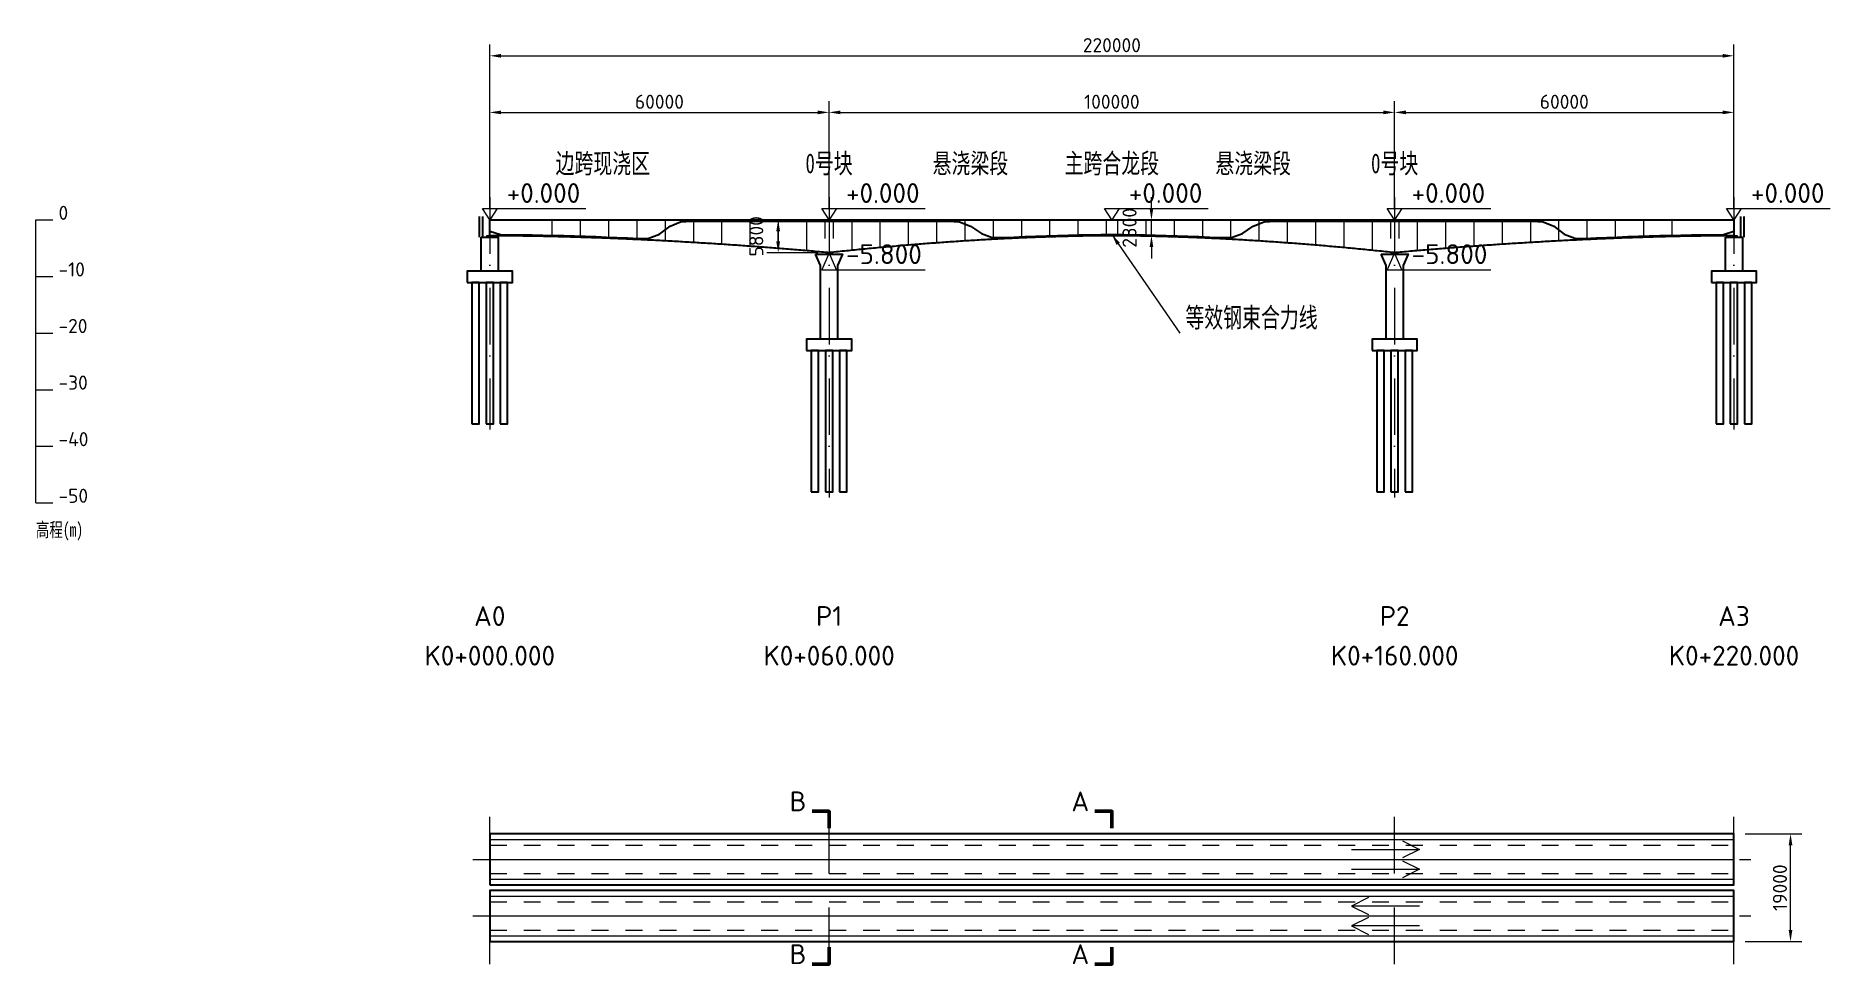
# Model space of a CAD drawing. Header units: millimetres. Extents: x 25000 to 342250, y 103493 to 267516.
import ezdxf
from ezdxf.enums import TextEntityAlignment as Align

# ---------------------------------------------------------------- set-up
doc = ezdxf.new("R2010")
doc.units = ezdxf.units.MM
doc.linetypes.add('B-CENTER', pattern=[16000, 10000, -2000, 0, -4000])
doc.linetypes.add('B-HIDDEN', pattern=[6000, 3000, -3000])
for name, color, linetype, lineweight in [('B-CENTER', 7, 'B-CENTER', 13), ('B-CUT', 7, 'Continuous', 50), ('B-DETAIL', 7, 'Continuous', 13), ('B-DIM', 7, 'Continuous', 13), ('B-HIDDEN', 7, 'B-HIDDEN', 13), ('B-OUTLINE', 7, 'Continuous', 25), ('B-PIER', 7, 'Continuous', 25), ('B-PRESTRESS', 7, 'Continuous', 25), ('B-TEXT', 7, 'Continuous', 13)]:
    doc.layers.add(name, color=color, linetype=linetype, lineweight=lineweight)
doc.styles.add('CN_FS', font='simfang.ttf', dxfattribs={"width": 0.7})
doc.styles.add('ISO_NUM', font='isocpeur.ttf')
doc.dimstyles.new('CN_MM_1000', dxfattribs={"dimscale": 1000, "dimtxt": 2.5, "dimasz": 2, "dimexe": 2, "dimexo": 2, "dimtad": 1, "dimdec": 0, "dimtxsty": 'ISO_NUM', "dimcen": 2.5, "dimazin": 3, "dimtfac": 1, "dimtmove": 1, "dimatfit": 3, "dimlwd": 13, "dimlwe": 13, "dimarcsym": 0})

msp = doc.modelspace()

# ---------------------------------------------------------------- linework, layer by layer
at = {"layer": 'B-CENTER'}
for p, q in [((105250, 239000), (105250, 197950)), ((165250, 239000), (165250, 185950)), ((265250, 239000), (265250, 185950)), ((325250, 239000), (325250, 197950)), ((105250, 103500), (105250, 130500)), ((165250, 103500), (165250, 130500)), ((265250, 103500), (265250, 130500)), ((325250, 103500), (325250, 130500)), ((102250, 122000), (328250, 122000)), ((102250, 112000), (328250, 112000))]:
    msp.add_line(p, q, dxfattribs=at)
at = {"layer": 'B-CUT'}
for points in [[(165250, 127500), (165250, 130500), (162250, 130500)], [(215250, 127500), (215250, 130500), (212250, 130500)], [(165250, 106500), (165250, 103500), (162250, 103500)], [(215250, 106500), (215250, 103500), (212250, 103500)]]:
    msp.add_lwpolyline(points, dxfattribs=at)
at = {"layer": 'B-DETAIL'}
for p, q in [((25000, 235000), (28000, 235000)), ((25000, 185000), (25000, 235000)), ((103950, 237000), (122250, 237000)), ((105250, 235100), (325250, 235100)), ((116250, 235000), (116250, 232058.4)), ((121250, 235000), (121250, 231922.1)), ((126250, 235000), (126250, 231746.6)), ((131250, 235000), (131250, 231534.1)), ((136250, 235000), (136250, 231286.1)), ((141250, 235000), (141250, 231003.8)), ((146250, 235000), (146250, 230688.3)), ((151250, 235000), (151250, 230340.4)), ((156250, 235000), (156250, 229960.9)), ((161250, 235000), (161250, 229550.4)), ((163950, 237000), (182250, 237000)), ((169250, 235000), (169250, 229618.1)), ((174250, 235000), (174250, 230101.1)), ((179250, 235000), (179250, 230539.2)), ((184250, 235000), (184250, 230931.1)), ((189250, 235000), (189250, 231275.5)), ((194250, 235000), (194250, 231570.5)), ((199250, 235000), (199250, 231814.2)), ((204250, 235000), (204250, 232003.4)), ((209250, 235000), (209250, 232134)), ((213950, 237000), (232250, 237000)), ((214250, 235000), (214250, 232197.4)), ((216250, 235000), (216250, 232197.4)), ((221250, 235000), (221250, 232134)), ((226250, 235000), (226250, 232003.4)), ((231250, 235000), (231250, 231814.2)), ((236250, 235000), (236250, 231570.5)), ((241250, 235000), (241250, 231275.5)), ((246250, 235000), (246250, 230931.1)), ((251250, 235000), (251250, 230539.2)), ((256250, 235000), (256250, 230101.1)), ((261250, 235000), (261250, 229618.1)), ((263950, 237000), (282250, 237000)), ((269250, 235000), (269250, 229550.4)), ((274250, 235000), (274250, 229960.9)), ((279250, 235000), (279250, 230340.4)), ((284250, 235000), (284250, 230688.3)), ((289250, 235000), (289250, 231003.8)), ((294250, 235000), (294250, 231286.1)), ((299250, 235000), (299250, 231534.1)), ((304250, 235000), (304250, 231746.6)), ((309250, 235000), (309250, 231922.1)), ((314250, 235000), (314250, 232058.4)), ((323950, 237000), (342250, 237000)), ((215250, 232406.8), (227250, 215000)), ((163950, 226200), (182250, 226200)), ((263950, 226200), (282250, 226200)), ((25000, 225000), (28000, 225000)), ((25000, 215000), (28000, 215000)), ((25000, 205000), (28000, 205000)), ((25000, 195000), (28000, 195000)), ((25000, 185000), (28000, 185000)), ((105250, 125500), (325250, 125500)), ((257650, 123750), (269650, 123750)), ((105250, 122000), (325250, 122000)), ((105250, 118500), (325250, 118500)), ((257650, 120250), (269650, 120250)), ((105250, 115500), (325250, 115500)), ((105250, 112000), (325250, 112000)), ((269650, 113750), (257650, 113750)), ((105250, 108500), (325250, 108500)), ((269650, 110250), (257650, 110250))]:
    msp.add_line(p, q, dxfattribs=at)
for points in [[(105250, 235000), (103950, 237000), (106550, 237000)], [(165250, 235000), (163950, 237000), (166550, 237000)], [(215250, 235000), (213950, 237000), (216550, 237000)], [(265250, 235000), (263950, 237000), (266550, 237000)], [(325250, 235000), (323950, 237000), (326550, 237000)], [(104650, 231950), (105850, 231950), (105850, 232200), (104650, 232200)], [(324650, 231950), (325850, 231950), (325850, 232200), (324650, 232200)], [(165250, 229200), (163950, 226200), (166550, 226200)], [(164650, 228950), (165850, 228950), (165850, 229200), (164650, 229200)], [(265250, 229200), (263950, 226200), (266550, 226200)], [(264650, 228950), (265850, 228950), (265850, 229200), (264650, 229200)]]:
    msp.add_lwpolyline(points, close=True, dxfattribs=at)
for points in [[(266650, 125250), (269650, 123750), (266650, 122250)], [(266650, 121750), (269650, 120250), (266650, 118750)], [(260650, 115250), (257650, 113750), (260650, 112250)], [(260650, 111750), (257650, 110250), (260650, 108750)]]:
    msp.add_lwpolyline(points, dxfattribs=at)
msp.add_solid([(215250, 232406.8), (216673.3, 230958.8), (216097, 230561.5)], dxfattribs=at)
at = {"layer": 'B-HIDDEN'}
for p, q in [((164500, 234700), (164500, 229967.2)), ((166000, 234700), (166000, 229980.5)), ((264500, 234700), (264500, 229980.5)), ((266000, 234700), (266000, 229967.2)), ((105250, 124500), (325250, 124500)), ((105250, 119500), (325250, 119500)), ((105250, 114500), (325250, 114500)), ((105250, 109500), (325250, 109500))]:
    msp.add_line(p, q, dxfattribs=at)
at = {"layer": 'B-OUTLINE'}
for points in [[(105250, 235000), (105616.7, 235000), (105983.3, 235000), (106350, 235000), (106716.7, 235000), (107083.3, 235000), (107450, 235000), (107816.7, 235000), (108183.3, 235000), (108550, 235000), (108916.7, 235000), (109283.3, 235000), (109650, 235000), (110016.7, 235000), (110383.3, 235000), (110750, 235000), (111116.7, 235000), (111483.3, 235000), (111850, 235000), (112216.7, 235000), (112583.3, 235000), (112950, 235000), (113316.7, 235000), (113683.3, 235000), (114050, 235000), (114416.7, 235000), (114783.3, 235000), (115150, 235000), (115516.7, 235000), (115883.3, 235000), (116250, 235000), (116616.7, 235000), (116983.3, 235000), (117350, 235000), (117716.7, 235000), (118083.3, 235000), (118450, 235000), (118816.7, 235000), (119183.3, 235000), (119550, 235000), (119916.7, 235000), (120283.3, 235000), (120650, 235000), (121016.7, 235000), (121383.3, 235000), (121750, 235000), (122116.7, 235000), (122483.3, 235000), (122850, 235000), (123216.7, 235000), (123583.3, 235000), (123950, 235000), (124316.7, 235000), (124683.3, 235000), (125050, 235000), (125416.7, 235000), (125783.3, 235000), (126150, 235000), (126516.7, 235000), (126883.3, 235000), (127250, 235000), (127616.7, 235000), (127983.3, 235000), (128350, 235000), (128716.7, 235000), (129083.3, 235000), (129450, 235000), (129816.7, 235000), (130183.3, 235000), (130550, 235000), (130916.7, 235000), (131283.3, 235000), (131650, 235000), (132016.7, 235000), (132383.3, 235000), (132750, 235000), (133116.7, 235000), (133483.3, 235000), (133850, 235000), (134216.7, 235000), (134583.3, 235000), (134950, 235000), (135316.7, 235000), (135683.3, 235000), (136050, 235000), (136416.7, 235000), (136783.3, 235000), (137150, 235000), (137516.7, 235000), (137883.3, 235000), (138250, 235000), (138616.7, 235000), (138983.3, 235000), (139350, 235000), (139716.7, 235000), (140083.3, 235000), (140450, 235000), (140816.7, 235000), (141183.3, 235000), (141550, 235000), (141916.7, 235000), (142283.3, 235000), (142650, 235000), (143016.7, 235000), (143383.3, 235000), (143750, 235000), (144116.7, 235000), (144483.3, 235000), (144850, 235000), (145216.7, 235000), (145583.3, 235000), (145950, 235000), (146316.7, 235000), (146683.3, 235000), (147050, 235000), (147416.7, 235000), (147783.3, 235000), (148150, 235000), (148516.7, 235000), (148883.3, 235000), (149250, 235000), (149616.7, 235000), (149983.3, 235000), (150350, 235000), (150716.7, 235000), (151083.3, 235000), (151450, 235000), (151816.7, 235000), (152183.3, 235000), (152550, 235000), (152916.7, 235000), (153283.3, 235000), (153650, 235000), (154016.7, 235000), (154383.3, 235000), (154750, 235000), (155116.7, 235000), (155483.3, 235000), (155850, 235000), (156216.7, 235000), (156583.3, 235000), (156950, 235000), (157316.7, 235000), (157683.3, 235000), (158050, 235000), (158416.7, 235000), (158783.3, 235000), (159150, 235000), (159516.7, 235000), (159883.3, 235000), (160250, 235000), (160616.7, 235000), (160983.3, 235000), (161350, 235000), (161716.7, 235000), (162083.3, 235000), (162450, 235000), (162816.7, 235000), (163183.3, 235000), (163550, 235000), (163916.7, 235000), (164283.3, 235000), (164650, 235000), (165016.7, 235000), (165250, 235000), (165383.3, 235000), (165750, 235000), (166116.7, 235000), (166483.3, 235000), (166850, 235000), (167216.7, 235000), (167583.3, 235000), (167950, 235000), (168316.7, 235000), (168683.3, 235000), (169050, 235000), (169416.7, 235000), (169783.3, 235000), (170150, 235000), (170516.7, 235000), (170883.3, 235000), (171250, 235000), (171616.7, 235000), (171983.3, 235000), (172350, 235000), (172716.7, 235000), (173083.3, 235000), (173450, 235000), (173816.7, 235000), (174183.3, 235000), (174550, 235000), (174916.7, 235000), (175283.3, 235000), (175650, 235000), (176016.7, 235000), (176383.3, 235000), (176750, 235000), (177116.7, 235000), (177483.3, 235000), (177850, 235000), (178216.7, 235000), (178583.3, 235000), (178950, 235000), (179316.7, 235000), (179683.3, 235000), (180050, 235000), (180416.7, 235000), (180783.3, 235000), (181150, 235000), (181516.7, 235000), (181883.3, 235000), (182250, 235000), (182616.7, 235000), (182983.3, 235000), (183350, 235000), (183716.7, 235000), (184083.3, 235000), (184450, 235000), (184816.7, 235000), (185183.3, 235000), (185550, 235000), (185916.7, 235000), (186283.3, 235000), (186650, 235000), (187016.7, 235000), (187383.3, 235000), (187750, 235000), (188116.7, 235000), (188483.3, 235000), (188850, 235000), (189216.7, 235000), (189583.3, 235000), (189950, 235000), (190316.7, 235000), (190683.3, 235000), (191050, 235000), (191416.7, 235000), (191783.3, 235000), (192150, 235000), (192516.7, 235000), (192883.3, 235000), (193250, 235000), (193616.7, 235000), (193983.3, 235000), (194350, 235000), (194716.7, 235000), (195083.3, 235000), (195450, 235000), (195816.7, 235000), (196183.3, 235000), (196550, 235000), (196916.7, 235000), (197283.3, 235000), (197650, 235000), (198016.7, 235000), (198383.3, 235000), (198750, 235000), (199116.7, 235000), (199483.3, 235000), (199850, 235000), (200216.7, 235000), (200583.3, 235000), (200950, 235000), (201316.7, 235000), (201683.3, 235000), (202050, 235000), (202416.7, 235000), (202783.3, 235000), (203150, 235000), (203516.7, 235000), (203883.3, 235000), (204250, 235000), (204616.7, 235000), (204983.3, 235000), (205350, 235000), (205716.7, 235000), (206083.3, 235000), (206450, 235000), (206816.7, 235000), (207183.3, 235000), (207550, 235000), (207916.7, 235000), (208283.3, 235000), (208650, 235000), (209016.7, 235000), (209383.3, 235000), (209750, 235000), (210116.7, 235000), (210483.3, 235000), (210850, 235000), (211216.7, 235000), (211583.3, 235000), (211950, 235000), (212316.7, 235000), (212683.3, 235000), (213050, 235000), (213416.7, 235000), (213783.3, 235000), (214150, 235000), (214516.7, 235000), (214883.3, 235000), (215250, 235000), (215616.7, 235000), (215983.3, 235000), (216350, 235000), (216716.7, 235000), (217083.3, 235000), (217450, 235000), (217816.7, 235000), (218183.3, 235000), (218550, 235000), (218916.7, 235000), (219283.3, 235000), (219650, 235000), (220016.7, 235000), (220383.3, 235000), (220750, 235000), (221116.7, 235000), (221483.3, 235000), (221850, 235000), (222216.7, 235000), (222583.3, 235000), (222950, 235000), (223316.7, 235000), (223683.3, 235000), (224050, 235000), (224416.7, 235000), (224783.3, 235000), (225150, 235000), (225516.7, 235000), (225883.3, 235000), (226250, 235000), (226616.7, 235000), (226983.3, 235000), (227350, 235000), (227716.7, 235000), (228083.3, 235000), (228450, 235000), (228816.7, 235000), (229183.3, 235000), (229550, 235000), (229916.7, 235000), (230283.3, 235000), (230650, 235000), (231016.7, 235000), (231383.3, 235000), (231750, 235000), (232116.7, 235000), (232483.3, 235000), (232850, 235000), (233216.7, 235000), (233583.3, 235000), (233950, 235000), (234316.7, 235000), (234683.3, 235000), (235050, 235000), (235416.7, 235000), (235783.3, 235000), (236150, 235000), (236516.7, 235000), (236883.3, 235000), (237250, 235000), (237616.7, 235000), (237983.3, 235000), (238350, 235000), (238716.7, 235000), (239083.3, 235000), (239450, 235000), (239816.7, 235000), (240183.3, 235000), (240550, 235000), (240916.7, 235000), (241283.3, 235000), (241650, 235000), (242016.7, 235000), (242383.3, 235000), (242750, 235000), (243116.7, 235000), (243483.3, 235000), (243850, 235000), (244216.7, 235000), (244583.3, 235000), (244950, 235000), (245316.7, 235000), (245683.3, 235000), (246050, 235000), (246416.7, 235000), (246783.3, 235000), (247150, 235000), (247516.7, 235000), (247883.3, 235000), (248250, 235000), (248616.7, 235000), (248983.3, 235000), (249350, 235000), (249716.7, 235000), (250083.3, 235000), (250450, 235000), (250816.7, 235000), (251183.3, 235000), (251550, 235000), (251916.7, 235000), (252283.3, 235000), (252650, 235000), (253016.7, 235000), (253383.3, 235000), (253750, 235000), (254116.7, 235000), (254483.3, 235000), (254850, 235000), (255216.7, 235000), (255583.3, 235000), (255950, 235000), (256316.7, 235000), (256683.3, 235000), (257050, 235000), (257416.7, 235000), (257783.3, 235000), (258150, 235000), (258516.7, 235000), (258883.3, 235000), (259250, 235000), (259616.7, 235000), (259983.3, 235000), (260350, 235000), (260716.7, 235000), (261083.3, 235000), (261450, 235000), (261816.7, 235000), (262183.3, 235000), (262550, 235000), (262916.7, 235000), (263283.3, 235000), (263650, 235000), (264016.7, 235000), (264383.3, 235000), (264750, 235000), (265116.7, 235000), (265250, 235000), (265483.3, 235000), (265850, 235000), (266216.7, 235000), (266583.3, 235000), (266950, 235000), (267316.7, 235000), (267683.3, 235000), (268050, 235000), (268416.7, 235000), (268783.3, 235000), (269150, 235000), (269516.7, 235000), (269883.3, 235000), (270250, 235000), (270616.7, 235000), (270983.3, 235000), (271350, 235000), (271716.7, 235000), (272083.3, 235000), (272450, 235000), (272816.7, 235000), (273183.3, 235000), (273550, 235000), (273916.7, 235000), (274283.3, 235000), (274650, 235000), (275016.7, 235000), (275383.3, 235000), (275750, 235000), (276116.7, 235000), (276483.3, 235000), (276850, 235000), (277216.7, 235000), (277583.3, 235000), (277950, 235000), (278316.7, 235000), (278683.3, 235000), (279050, 235000), (279416.7, 235000), (279783.3, 235000), (280150, 235000), (280516.7, 235000), (280883.3, 235000), (281250, 235000), (281616.7, 235000), (281983.3, 235000), (282350, 235000), (282716.7, 235000), (283083.3, 235000), (283450, 235000), (283816.7, 235000), (284183.3, 235000), (284550, 235000), (284916.7, 235000), (285283.3, 235000), (285650, 235000), (286016.7, 235000), (286383.3, 235000), (286750, 235000), (287116.7, 235000), (287483.3, 235000), (287850, 235000), (288216.7, 235000), (288583.3, 235000), (288950, 235000), (289316.7, 235000), (289683.3, 235000), (290050, 235000), (290416.7, 235000), (290783.3, 235000), (291150, 235000), (291516.7, 235000), (291883.3, 235000), (292250, 235000), (292616.7, 235000), (292983.3, 235000), (293350, 235000), (293716.7, 235000), (294083.3, 235000), (294450, 235000), (294816.7, 235000), (295183.3, 235000), (295550, 235000), (295916.7, 235000), (296283.3, 235000), (296650, 235000), (297016.7, 235000), (297383.3, 235000), (297750, 235000), (298116.7, 235000), (298483.3, 235000), (298850, 235000), (299216.7, 235000), (299583.3, 235000), (299950, 235000), (300316.7, 235000), (300683.3, 235000), (301050, 235000), (301416.7, 235000), (301783.3, 235000), (302150, 235000), (302516.7, 235000), (302883.3, 235000), (303250, 235000), (303616.7, 235000), (303983.3, 235000), (304350, 235000), (304716.7, 235000), (305083.3, 235000), (305450, 235000), (305816.7, 235000), (306183.3, 235000), (306550, 235000), (306916.7, 235000), (307283.3, 235000), (307650, 235000), (308016.7, 235000), (308383.3, 235000), (308750, 235000), (309116.7, 235000), (309483.3, 235000), (309850, 235000), (310216.7, 235000), (310583.3, 235000), (310950, 235000), (311316.7, 235000), (311683.3, 235000), (312050, 235000), (312416.7, 235000), (312783.3, 235000), (313150, 235000), (313516.7, 235000), (313883.3, 235000), (314250, 235000), (314616.7, 235000), (314983.3, 235000), (315350, 235000), (315716.7, 235000), (316083.3, 235000), (316450, 235000), (316816.7, 235000), (317183.3, 235000), (317550, 235000), (317916.7, 235000), (318283.3, 235000), (318650, 235000), (319016.7, 235000), (319383.3, 235000), (319750, 235000), (320116.7, 235000), (320483.3, 235000), (320850, 235000), (321216.7, 235000), (321583.3, 235000), (321950, 235000), (322316.7, 235000), (322683.3, 235000), (323050, 235000), (323416.7, 235000), (323783.3, 235000), (324150, 235000), (324516.7, 235000), (324883.3, 235000), (325250, 235000), (325250, 232200), (324883.3, 232199.7), (324516.7, 232198.9), (324150, 232197.8), (323783.3, 232196.2), (323416.7, 232194.4), (323050, 232192.2), (322683.3, 232189.7), (322316.7, 232186.9), (321950, 232183.8), (321583.3, 232180.4), (321216.7, 232176.7), (320850, 232172.8), (320483.3, 232168.6), (320116.7, 232164.1), (319750, 232159.3), (319383.3, 232154.3), (319016.7, 232149.1), (318650, 232143.6), (318283.3, 232137.8), (317916.7, 232131.8), (317550, 232125.5), (317183.3, 232119), (316816.7, 232112.2), (316450, 232105.3), (316083.3, 232098), (315716.7, 232090.6), (315350, 232082.9), (314983.3, 232075), (314616.7, 232066.8), (314250, 232058.4), (313883.3, 232049.8), (313516.7, 232041), (313150, 232031.9), (312783.3, 232022.7), (312416.7, 232013.2), (312050, 232003.4), (311683.3, 231993.5), (311316.7, 231983.4), (310950, 231973), (310583.3, 231962.4), (310216.7, 231951.6), (309850, 231940.6), (309483.3, 231929.4), (309116.7, 231917.9), (308750, 231906.3), (308383.3, 231894.4), (308016.7, 231882.4), (307650, 231870.1), (307283.3, 231857.6), (306916.7, 231845), (306550, 231832.1), (306183.3, 231819), (305816.7, 231805.7), (305450, 231792.2), (305083.3, 231778.5), (304716.7, 231764.6), (304350, 231750.5), (303983.3, 231736.2), (303616.7, 231721.7), (303250, 231707), (302883.3, 231692.2), (302516.7, 231677.1), (302150, 231661.8), (301783.3, 231646.3), (301416.7, 231630.6), (301050, 231614.8), (300683.3, 231598.7), (300316.7, 231582.5), (299950, 231566), (299583.3, 231549.4), (299216.7, 231532.6), (298850, 231515.6), (298483.3, 231498.4), (298116.7, 231481), (297750, 231463.4), (297383.3, 231445.6), (297016.7, 231427.6), (296650, 231409.5), (296283.3, 231391.2), (295916.7, 231372.6), (295550, 231353.9), (295183.3, 231335), (294816.7, 231315.9), (294450, 231296.7), (294083.3, 231277.2), (293716.7, 231257.6), (293350, 231237.8), (292983.3, 231217.8), (292616.7, 231197.6), (292250, 231177.2), (291883.3, 231156.7), (291516.7, 231136), (291150, 231115.1), (290783.3, 231094), (290416.7, 231072.7), (290050, 231051.2), (289683.3, 231029.6), (289316.7, 231007.8), (288950, 230985.8), (288583.3, 230963.7), (288216.7, 230941.3), (287850, 230918.8), (287483.3, 230896.1), (287116.7, 230873.2), (286750, 230850.2), (286383.3, 230826.9), (286016.7, 230803.5), (285650, 230780), (285283.3, 230756.2), (284916.7, 230732.3), (284550, 230708.2), (284183.3, 230683.9), (283816.7, 230659.4), (283450, 230634.8), (283083.3, 230610), (282716.7, 230585), (282350, 230559.9), (281983.3, 230534.6), (281616.7, 230509.1), (281250, 230483.4), (280883.3, 230457.6), (280516.7, 230431.6), (280150, 230405.4), (279783.3, 230379.1), (279416.7, 230352.5), (279050, 230325.8), (278683.3, 230299), (278316.7, 230272), (277950, 230244.8), (277583.3, 230217.4), (277216.7, 230189.9), (276850, 230162.2), (276483.3, 230134.3), (276116.7, 230106.2), (275750, 230078), (275383.3, 230049.7), (275016.7, 230021.1), (274650, 229992.4), (274283.3, 229963.5), (273916.7, 229934.5), (273550, 229905.3), (273183.3, 229875.9), (272816.7, 229846.3), (272450, 229816.6), (272083.3, 229786.8), (271716.7, 229756.7), (271350, 229726.5), (270983.3, 229696.1), (270616.7, 229665.6), (270250, 229634.9), (269883.3, 229604.1), (269516.7, 229573), (269150, 229541.8), (268783.3, 229510.5), (268416.7, 229479), (268050, 229447.3), (267683.3, 229415.4), (267316.7, 229383.4), (266950, 229351.3), (266583.3, 229318.9), (266216.7, 229286.4), (265850, 229253.8), (265483.3, 229221), (265250, 229200), (265116.7, 229214.4), (264750, 229253.8), (264383.3, 229293), (264016.7, 229331.9), (263650, 229370.6), (263283.3, 229409), (262916.7, 229447.3), (262550, 229485.3), (262183.3, 229523), (261816.7, 229560.6), (261450, 229597.9), (261083.3, 229634.9), (260716.7, 229671.7), (260350, 229708.3), (259983.3, 229744.7), (259616.7, 229780.8), (259250, 229816.6), (258883.3, 229852.3), (258516.7, 229887.7), (258150, 229922.8), (257783.3, 229957.7), (257416.7, 229992.4), (257050, 230026.8), (256683.3, 230061), (256316.7, 230095), (255950, 230128.7), (255583.3, 230162.2), (255216.7, 230195.4), (254850, 230228.4), (254483.3, 230261.1), (254116.7, 230293.6), (253750, 230325.8), (253383.3, 230357.9), (253016.7, 230389.6), (252650, 230421.1), (252283.3, 230452.4), (251916.7, 230483.4), (251550, 230514.2), (251183.3, 230544.7), (250816.7, 230575), (250450, 230605), (250083.3, 230634.8), (249716.7, 230664.3), (249350, 230693.6), (248983.3, 230722.7), (248616.7, 230751.4), (248250, 230780), (247883.3, 230808.2), (247516.7, 230836.3), (247150, 230864), (246783.3, 230891.5), (246416.7, 230918.8), (246050, 230945.8), (245683.3, 230972.5), (245316.7, 230999), (244950, 231025.3), (244583.3, 231051.2), (244216.7, 231077), (243850, 231102.4), (243483.3, 231127.6), (243116.7, 231152.6), (242750, 231177.2), (242383.3, 231201.7), (242016.7, 231225.8), (241650, 231249.7), (241283.3, 231273.3), (240916.7, 231296.7), (240550, 231319.8), (240183.3, 231342.6), (239816.7, 231365.2), (239450, 231387.5), (239083.3, 231409.5), (238716.7, 231431.2), (238350, 231452.7), (237983.3, 231473.9), (237616.7, 231494.9), (237250, 231515.6), (236883.3, 231536), (236516.7, 231556.1), (236150, 231575.9), (235783.3, 231595.5), (235416.7, 231614.8), (235050, 231633.8), (234683.3, 231652.5), (234316.7, 231671), (233950, 231689.2), (233583.3, 231707), (233216.7, 231724.6), (232850, 231742), (232483.3, 231759), (232116.7, 231775.7), (231750, 231792.2), (231383.3, 231808.4), (231016.7, 231824.2), (230650, 231839.8), (230283.3, 231855.1), (229916.7, 231870.1), (229550, 231884.8), (229183.3, 231899.2), (228816.7, 231913.3), (228450, 231927.1), (228083.3, 231940.6), (227716.7, 231953.8), (227350, 231966.7), (226983.3, 231979.2), (226616.7, 231991.5), (226250, 232003.4), (225883.3, 232015.1), (225516.7, 232026.4), (225150, 232037.4), (224783.3, 232048.1), (224416.7, 232058.4), (224050, 232068.5), (223683.3, 232078.2), (223316.7, 232087.5), (222950, 232096.6), (222583.3, 232105.3), (222216.7, 232113.6), (221850, 232121.6), (221483.3, 232129.3), (221116.7, 232136.6), (220750, 232143.6), (220383.3, 232150.1), (220016.7, 232156.4), (219650, 232162.2), (219283.3, 232167.7), (218916.7, 232172.8), (218550, 232177.5), (218183.3, 232181.8), (217816.7, 232185.7), (217450, 232189.2), (217083.3, 232192.2), (216716.7, 232194.8), (216350, 232196.9), (215983.3, 232198.5), (215616.7, 232199.6), (215250, 232200), (214883.3, 232199.6), (214516.7, 232198.5), (214150, 232196.9), (213783.3, 232194.8), (213416.7, 232192.2), (213050, 232189.2), (212683.3, 232185.7), (212316.7, 232181.8), (211950, 232177.5), (211583.3, 232172.8), (211216.7, 232167.7), (210850, 232162.2), (210483.3, 232156.4), (210116.7, 232150.1), (209750, 232143.6), (209383.3, 232136.6), (209016.7, 232129.3), (208650, 232121.6), (208283.3, 232113.6), (207916.7, 232105.3), (207550, 232096.6), (207183.3, 232087.5), (206816.7, 232078.2), (206450, 232068.5), (206083.3, 232058.4), (205716.7, 232048.1), (205350, 232037.4), (204983.3, 232026.4), (204616.7, 232015.1), (204250, 232003.4), (203883.3, 231991.5), (203516.7, 231979.2), (203150, 231966.7), (202783.3, 231953.8), (202416.7, 231940.6), (202050, 231927.1), (201683.3, 231913.3), (201316.7, 231899.2), (200950, 231884.8), (200583.3, 231870.1), (200216.7, 231855.1), (199850, 231839.8), (199483.3, 231824.2), (199116.7, 231808.4), (198750, 231792.2), (198383.3, 231775.7), (198016.7, 231759), (197650, 231742), (197283.3, 231724.6), (196916.7, 231707), (196550, 231689.2), (196183.3, 231671), (195816.7, 231652.5), (195450, 231633.8), (195083.3, 231614.8), (194716.7, 231595.5), (194350, 231575.9), (193983.3, 231556.1), (193616.7, 231536), (193250, 231515.6), (192883.3, 231494.9), (192516.7, 231473.9), (192150, 231452.7), (191783.3, 231431.2), (191416.7, 231409.5), (191050, 231387.5), (190683.3, 231365.2), (190316.7, 231342.6), (189950, 231319.8), (189583.3, 231296.7), (189216.7, 231273.3), (188850, 231249.7), (188483.3, 231225.8), (188116.7, 231201.7), (187750, 231177.2), (187383.3, 231152.6), (187016.7, 231127.6), (186650, 231102.4), (186283.3, 231077), (185916.7, 231051.2), (185550, 231025.3), (185183.3, 230999), (184816.7, 230972.5), (184450, 230945.8), (184083.3, 230918.8), (183716.7, 230891.5), (183350, 230864), (182983.3, 230836.3), (182616.7, 230808.2), (182250, 230780), (181883.3, 230751.4), (181516.7, 230722.7), (181150, 230693.6), (180783.3, 230664.3), (180416.7, 230634.8), (180050, 230605), (179683.3, 230575), (179316.7, 230544.7), (178950, 230514.2), (178583.3, 230483.4), (178216.7, 230452.4), (177850, 230421.1), (177483.3, 230389.6), (177116.7, 230357.9), (176750, 230325.8), (176383.3, 230293.6), (176016.7, 230261.1), (175650, 230228.4), (175283.3, 230195.4), (174916.7, 230162.2), (174550, 230128.7), (174183.3, 230095), (173816.7, 230061), (173450, 230026.8), (173083.3, 229992.4), (172716.7, 229957.7), (172350, 229922.8), (171983.3, 229887.7), (171616.7, 229852.3), (171250, 229816.6), (170883.3, 229780.8), (170516.7, 229744.7), (170150, 229708.3), (169783.3, 229671.7), (169416.7, 229634.9), (169050, 229597.9), (168683.3, 229560.6), (168316.7, 229523), (167950, 229485.3), (167583.3, 229447.3), (167216.7, 229409), (166850, 229370.6), (166483.3, 229331.9), (166116.7, 229293), (165750, 229253.8), (165383.3, 229214.4), (165250, 229200), (165016.7, 229221), (164650, 229253.8), (164283.3, 229286.4), (163916.7, 229318.9), (163550, 229351.3), (163183.3, 229383.4), (162816.7, 229415.4), (162450, 229447.3), (162083.3, 229479), (161716.7, 229510.5), (161350, 229541.8), (160983.3, 229573), (160616.7, 229604.1), (160250, 229634.9), (159883.3, 229665.6), (159516.7, 229696.1), (159150, 229726.5), (158783.3, 229756.7), (158416.7, 229786.8), (158050, 229816.6), (157683.3, 229846.3), (157316.7, 229875.9), (156950, 229905.3), (156583.3, 229934.5), (156216.7, 229963.5), (155850, 229992.4), (155483.3, 230021.1), (155116.7, 230049.7), (154750, 230078), (154383.3, 230106.2), (154016.7, 230134.3), (153650, 230162.2), (153283.3, 230189.9), (152916.7, 230217.4), (152550, 230244.8), (152183.3, 230272), (151816.7, 230299), (151450, 230325.8), (151083.3, 230352.5), (150716.7, 230379.1), (150350, 230405.4), (149983.3, 230431.6), (149616.7, 230457.6), (149250, 230483.4), (148883.3, 230509.1), (148516.7, 230534.6), (148150, 230559.9), (147783.3, 230585), (147416.7, 230610), (147050, 230634.8), (146683.3, 230659.4), (146316.7, 230683.9), (145950, 230708.2), (145583.3, 230732.3), (145216.7, 230756.2), (144850, 230780), (144483.3, 230803.5), (144116.7, 230826.9), (143750, 230850.2), (143383.3, 230873.2), (143016.7, 230896.1), (142650, 230918.8), (142283.3, 230941.3), (141916.7, 230963.7), (141550, 230985.8), (141183.3, 231007.8), (140816.7, 231029.6), (140450, 231051.2), (140083.3, 231072.7), (139716.7, 231094), (139350, 231115.1), (138983.3, 231136), (138616.7, 231156.7), (138250, 231177.2), (137883.3, 231197.6), (137516.7, 231217.8), (137150, 231237.8), (136783.3, 231257.6), (136416.7, 231277.2), (136050, 231296.7), (135683.3, 231315.9), (135316.7, 231335), (134950, 231353.9), (134583.3, 231372.6), (134216.7, 231391.2), (133850, 231409.5), (133483.3, 231427.6), (133116.7, 231445.6), (132750, 231463.4), (132383.3, 231481), (132016.7, 231498.4), (131650, 231515.6), (131283.3, 231532.6), (130916.7, 231549.4), (130550, 231566), (130183.3, 231582.5), (129816.7, 231598.7), (129450, 231614.8), (129083.3, 231630.6), (128716.7, 231646.3), (128350, 231661.8), (127983.3, 231677.1), (127616.7, 231692.2), (127250, 231707), (126883.3, 231721.7), (126516.7, 231736.2), (126150, 231750.5), (125783.3, 231764.6), (125416.7, 231778.5), (125050, 231792.2), (124683.3, 231805.7), (124316.7, 231819), (123950, 231832.1), (123583.3, 231845), (123216.7, 231857.6), (122850, 231870.1), (122483.3, 231882.4), (122116.7, 231894.4), (121750, 231906.3), (121383.3, 231917.9), (121016.7, 231929.4), (120650, 231940.6), (120283.3, 231951.6), (119916.7, 231962.4), (119550, 231973), (119183.3, 231983.4), (118816.7, 231993.5), (118450, 232003.4), (118083.3, 232013.2), (117716.7, 232022.7), (117350, 232031.9), (116983.3, 232041), (116616.7, 232049.8), (116250, 232058.4), (115883.3, 232066.8), (115516.7, 232075), (115150, 232082.9), (114783.3, 232090.6), (114416.7, 232098), (114050, 232105.3), (113683.3, 232112.2), (113316.7, 232119), (112950, 232125.5), (112583.3, 232131.8), (112216.7, 232137.8), (111850, 232143.6), (111483.3, 232149.1), (111116.7, 232154.3), (110750, 232159.3), (110383.3, 232164.1), (110016.7, 232168.6), (109650, 232172.8), (109283.3, 232176.7), (108916.7, 232180.4), (108550, 232183.8), (108183.3, 232186.9), (107816.7, 232189.7), (107450, 232192.2), (107083.3, 232194.4), (106716.7, 232196.2), (106350, 232197.8), (105983.3, 232198.9), (105616.7, 232199.7), (105250, 232200)], [(105250, 117500), (325250, 117500), (325250, 126500), (105250, 126500)], [(105250, 107500), (325250, 107500), (325250, 116500), (105250, 116500)]]:
    msp.add_lwpolyline(points, close=True, dxfattribs=at)
at = {"layer": 'B-PIER'}
for p, q in [((103450, 231950), (103450, 235600)), ((104050, 231950), (104050, 235600)), ((326450, 231950), (326450, 235600)), ((327050, 231950), (327050, 235600))]:
    msp.add_line(p, q, dxfattribs=at)
for points in [[(103750, 231950), (106750, 231950), (106750, 225950), (103750, 225950)], [(323750, 231950), (326750, 231950), (326750, 225950), (323750, 225950)], [(162850, 228950), (167650, 228950), (166750, 226950), (166750, 213950), (163750, 213950), (163750, 226950)], [(262850, 228950), (267650, 228950), (266750, 226950), (266750, 213950), (263750, 213950), (263750, 226950)], [(101250, 223950), (109250, 223950), (109250, 225950), (101250, 225950)], [(321250, 223950), (329250, 223950), (329250, 225950), (321250, 225950)], [(102100, 198950), (103400, 198950), (103400, 223950), (102100, 223950)], [(104600, 198950), (105900, 198950), (105900, 223950), (104600, 223950)], [(107100, 198950), (108400, 198950), (108400, 223950), (107100, 223950)], [(322100, 198950), (323400, 198950), (323400, 223950), (322100, 223950)], [(324600, 198950), (325900, 198950), (325900, 223950), (324600, 223950)], [(327100, 198950), (328400, 198950), (328400, 223950), (327100, 223950)], [(161250, 211950), (169250, 211950), (169250, 213950), (161250, 213950)], [(261250, 211950), (269250, 211950), (269250, 213950), (261250, 213950)], [(162100, 186950), (163400, 186950), (163400, 211950), (162100, 211950)], [(164600, 186950), (165900, 186950), (165900, 211950), (164600, 211950)], [(167100, 186950), (168400, 186950), (168400, 211950), (167100, 211950)], [(262100, 186950), (263400, 186950), (263400, 211950), (262100, 211950)], [(264600, 186950), (265900, 186950), (265900, 211950), (264600, 211950)], [(267100, 186950), (268400, 186950), (268400, 211950), (267100, 211950)]]:
    msp.add_lwpolyline(points, close=True, dxfattribs=at)
at = {"layer": 'B-PRESTRESS'}
msp.add_lwpolyline([(105250, 232995.1), (107125, 232402.3), (109000, 232388.1), (110875, 232366.5), (112750, 232338.1), (114625, 232303.4), (116500, 232262.5), (118375, 232215.9), (120250, 232163.5), (122125, 232105.6), (124000, 232042.4), (125875, 231973.8), (127750, 231900.1), (129625, 231821.2), (131500, 231737.4), (133375, 231781.9), (135250, 232492.2), (137125, 233888.9), (139000, 234660.5), (140875, 234788.7), (142750, 234787.4), (144625, 234786), (146500, 234784.6), (148375, 234783.1), (150250, 234781.6), (152125, 234780), (154000, 234778.4), (155875, 234776.7), (157750, 234775), (159625, 234773.2), (161500, 234771.4), (163375, 234761.2), (165250, 234701), (167173.1, 234762), (169096.2, 234772.7), (171019.2, 234774.9), (172942.3, 234777.1), (174865.4, 234779.1), (176788.5, 234781.1), (178711.5, 234783.1), (180634.6, 234784.9), (182557.7, 234786.7), (184480.8, 234788.4), (186403.8, 234790), (188326.9, 234666.6), (190250, 233922.9), (192173.1, 232579.9), (194096.2, 231905.7), (196019.2, 231875.9), (197942.3, 231967.9), (199865.4, 232052), (201788.5, 232128.1), (203711.5, 232195.9), (205634.6, 232255.2), (207557.7, 232305.7), (209480.8, 232346.9), (211403.8, 232378.3), (213326.9, 232398.9), (215250, 232406.8), (217173.1, 232398.9), (219096.2, 232378.3), (221019.2, 232346.9), (222942.3, 232305.7), (224865.4, 232255.2), (226788.5, 232195.9), (228711.5, 232128.1), (230634.6, 232052), (232557.7, 231967.9), (234480.8, 231875.9), (236403.8, 231905.7), (238326.9, 232579.9), (240250, 233922.9), (242173.1, 234666.6), (244096.2, 234790), (246019.2, 234788.4), (247942.3, 234786.7), (249865.4, 234784.9), (251788.5, 234783.1), (253711.5, 234781.1), (255634.6, 234779.1), (257557.7, 234777.1), (259480.8, 234774.9), (261403.8, 234772.7), (263326.9, 234762), (265250, 234701), (267125, 234761.2), (269000, 234771.4), (270875, 234773.2), (272750, 234775), (274625, 234776.7), (276500, 234778.4), (278375, 234780), (280250, 234781.6), (282125, 234783.1), (284000, 234784.6), (285875, 234786), (287750, 234787.4), (289625, 234788.7), (291500, 234660.5), (293375, 233888.9), (295250, 232492.2), (297125, 231781.9), (299000, 231737.4), (300875, 231821.2), (302750, 231900.1), (304625, 231973.8), (306500, 232042.4), (308375, 232105.6), (310250, 232163.5), (312125, 232215.9), (314000, 232262.5), (315875, 232303.4), (317750, 232338.1), (319625, 232366.5), (321500, 232388.1), (323375, 232402.3), (325250, 232995.1)], dxfattribs=at)

# ---------------------------------------------------------------- texts
at = {"layer": 'B-TEXT', "style": 'CN_FS', "width": 0.7}
for s, p in [('边跨现浇区', (125250, 245000)), ('0号块', (165250, 245000)), ('悬浇梁段', (190250, 245000)), ('主跨合龙段', (215250, 245000)), ('悬浇梁段', (240250, 245000)), ('0号块', (265250, 245000))]:
    msp.add_text(s, height=3500, dxfattribs=at).set_placement(p, align=Align.MIDDLE_CENTER)
at = {"layer": 'B-TEXT', "style": 'ISO_NUM'}
for s, height, p in [('+0.000', 3500, (108250, 238000)), ('+0.000', 3500, (168250, 238000)), ('+0.000', 3500, (218250, 238000)), ('+0.000', 3500, (268250, 238000)), ('+0.000', 3500, (328250, 238000)), ('0', 2500, (29000, 235000)), ('-5.800', 3500, (168250, 227200)), ('-5.800', 3500, (268250, 227200)), ('-10', 2500, (29000, 225000)), ('-20', 2500, (29000, 215000)), ('-30', 2500, (29000, 205000)), ('-40', 2500, (29000, 195000)), ('-50', 2500, (29000, 185000))]:
    msp.add_text(s, height=height, dxfattribs=at).set_placement(p)
at = {"layer": 'B-TEXT', "style": 'CN_FS', "width": 0.7}
for s, height, p in [('等效钢束合力线', 3500, (228250, 216000)), ('高程(m)', 2500, (25000, 179000))]:
    msp.add_text(s, height=height, dxfattribs=at).set_placement(p)
at = {"layer": 'B-TEXT', "style": 'ISO_NUM'}
for s, p in [('A0', (105250, 165000)), ('P1', (165250, 165000)), ('P2', (265250, 165000)), ('A3', (325250, 165000)), ('K0+000.000', (105250, 158000)), ('K0+060.000', (165250, 158000)), ('K0+160.000', (265250, 158000)), ('K0+220.000', (325250, 158000))]:
    msp.add_text(s, height=3500, dxfattribs=at).set_placement(p, align=Align.MIDDLE_CENTER)
for s, p in [('B', (161250, 130500)), ('A', (211250, 130500)), ('B', (161250, 103500)), ('A', (211250, 103500))]:
    msp.add_text(s, height=3500, dxfattribs=at).set_placement(p, align=Align.RIGHT)

# ---------------------------------------------------------------- dimensions: what is measured, and where the dimension line sits
at = {"layer": 'B-DIM'}
for base, p1, p2 in [((105250, 264000), (105250, 235000), (325250, 235000)), ((105250, 254000), (105250, 235000), (165250, 235000)), ((165250, 254000), (165250, 235000), (265250, 235000)), ((265250, 254000), (265250, 235000), (325250, 235000))]:
    msp.add_linear_dim(base=base, p1=p1, p2=p2, dimstyle='CN_MM_1000', dxfattribs=at).render()
for base, p1, p2 in [((222250, 232200), (215250, 232200), (215250, 235000)), ((156250, 229200), (165250, 229200), (165250, 235000)), ((335250, 107500), (325250, 107500), (325250, 126500))]:
    msp.add_linear_dim(base=base, p1=p1, p2=p2, angle=90, dimstyle='CN_MM_1000', dxfattribs=at).render()

doc.saveas('drawing.dxf')
